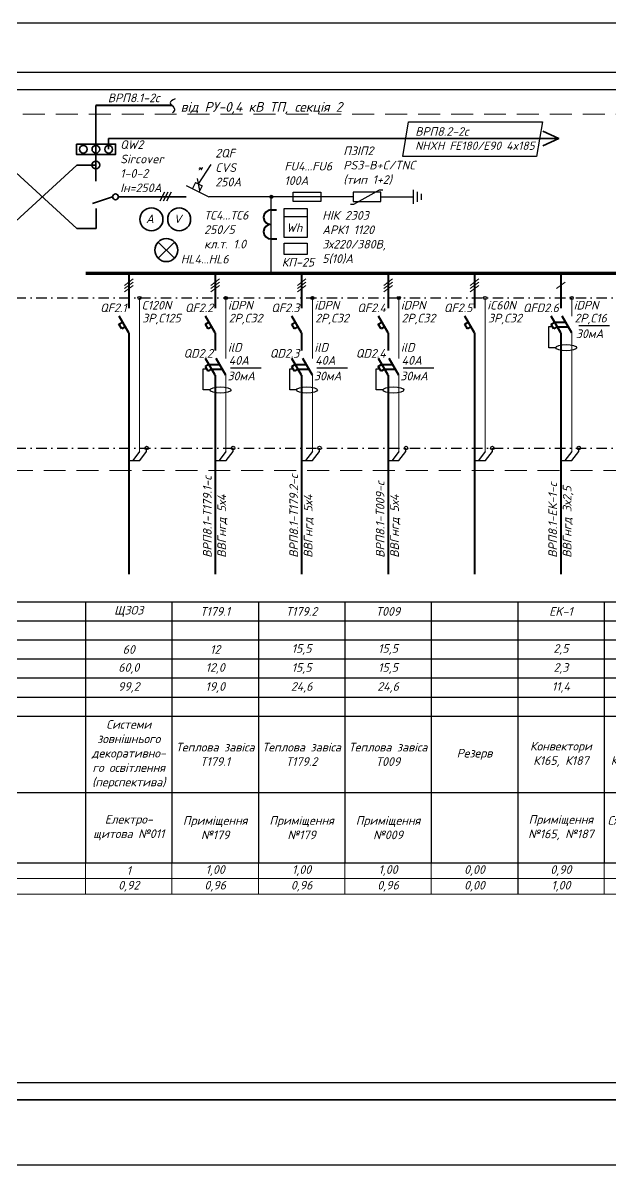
# Model space of a CAD drawing. Header units: millimetres. Extents: x -122434 to 1506205, y -201405 to 386015.
# Drawn here: x 874218 to 891206, y 152711 to 185736 of the extents above; entities that cross this region are included whole.
import ezdxf
from ezdxf.enums import TextEntityAlignment as Align

# ---------------------------------------------------------------- set-up
doc = ezdxf.new("R2010")
doc.units = ezdxf.units.MM
doc.linetypes.add('DASHDOTX2', pattern=[2, 1, -0.5, 0, -0.5])
doc.linetypes.add('DASHED', pattern=[9.525, 6.35, -3.175])
doc.layers.get('Defpoints').update_dxf_attribs({"color": 4})
doc.layers.add('Cхема', color=7, linetype='Continuous')
doc.layers.add('E_Зміни', color=7, linetype='Continuous')
doc.layers.add('Маркування електро ліній', color=7, linetype='Continuous', lineweight=18)
doc.layers.add('Рамка внешняя', color=4, linetype='Continuous', lineweight=30, plot=False)
doc.styles.add('GOST 2.304', font='isocpeui.ttf')
doc.styles.get("Standard").update_dxf_attribs({"font": 'arial.ttf'})
doc.styles.add('ГОСТ 2.304', font='isocpeui.ttf')
doc.dimstyles.new('М150', dxfattribs={"dimscale": 1, "dimtxt": 2.5, "dimasz": 2.5, "dimexe": 0, "dimexo": 2.5, "dimgap": 1, "dimtad": 1, "dimlfac": 150, "dimtxsty": 'Standard', "dimblk": 'OBLIQUE', "dimcen": 2.5, "dimadec": 0, "dimazin": 0, "dimtfac": 1, "dimtmove": 0, "dimatfit": 3, "dimldrblk": 'OBLIQUE', "dimfxl": 1, "dimarcsym": 0})

# ---------------------------------------------------------------- blocks, each defined once
blk = doc.blocks.new('*T76')
at = {"color": 0, "lineweight": -2, "transparency": 16777216}
for p, q in [((0, 0), (4000, 0)), ((0, 0), (0, -7540)), ((19000, 0), (19000, -3300)), ((24000, 0), (24000, -1650)), ((26500, 0), (26500, -7540)), ((29000, 0), (29000, -7540)), ((31500, 0), (31500, -7540)), ((34000, 0), (34000, -1100)), ((36500, 0), (36500, -1100)), ((39000, 0), (39000, -1100)), ((46500, 0), (46500, -1650)), ((49000, 0), (49000, -7540)), ((51500, 0), (51500, -7540)), ((54000, 0), (54000, -7540)), ((56500, 0), (56500, -1100)), ((59000, 0), (59000, -7540)), ((61500, 0), (61500, -7540)), ((64000, 0), (64000, -7540)), ((66500, 0), (66500, -7540)), ((69000, 0), (69000, -7540)), ((71500, 0), (71500, -7540)), ((81500, 0), (81500, -7540)), ((84000, 0), (84000, -3300)), ((86500, 0), (86500, -7540)), ((0, -550), (74000, -550)), ((4000, -550), (4000, -2200)), ((6500, -550), (6500, -1100)), ((14000, -550), (14000, -1650)), ((21500, -550), (21500, -1650)), ((41500, -550), (41500, -1650)), ((74000, -550), (74000, -7540)), ((76500, -550), (86500, -550)), ((79000, -550), (79000, -2200)), ((0, -1100), (11500, -1100)), ((14000, -1100), (16500, -1100)), ((16500, -1100), (16500, -1650)), ((19000, -1100), (21500, -1100)), ((24000, -1100), (31500, -1100)), ((41500, -1100), (64000, -1100)), ((66500, -1100), (69000, -1100)), ((71500, -1100), (74000, -1100)), ((76500, -1100), (79000, -1100)), ((76500, -1100), (76500, -2200)), ((0, -1650), (31500, -1650)), ((39000, -1650), (86500, -1650)), ((56500, -1650), (56500, -7540)), ((0, -2200), (6500, -2200)), ((6500, -2200), (6500, -3300)), ((16500, -2200), (19000, -2200)), ((24000, -2200), (31500, -2200)), ((44000, -2200), (46500, -2200)), ((46500, -2200), (46500, -3300)), ((51500, -2200), (76500, -2200)), ((79000, -2200), (86500, -2200)), ((0, -2750), (6500, -2750)), ((16500, -2750), (19000, -2750)), ((44000, -2750), (46500, -2750)), ((79000, -2750), (79000, -7540)), ((0, -3300), (11500, -3300)), ((4000, -3300), (4000, -7540)), ((24000, -3300), (31500, -3300)), ((39000, -3300), (74000, -3300)), ((41500, -3300), (41500, -7540)), ((76500, -3300), (86500, -3300)), ((0, -5515), (11500, -5515)), ((6500, -5515), (6500, -7540)), ((9000, -5515), (9000, -7540)), ((11500, -5515), (11500, -7540)), ((14000, -5515), (14000, -7540)), ((16500, -5515), (19000, -5515)), ((16500, -5515), (16500, -7540)), ((19000, -5515), (19000, -7540)), ((21500, -5515), (21500, -7540)), ((24000, -5515), (31500, -5515)), ((24000, -5515), (24000, -7540)), ((39000, -5515), (74000, -5515)), ((44000, -5515), (44000, -7540)), ((46500, -5515), (46500, -7540)), ((76500, -5515), (86500, -5515)), ((84000, -5515), (84000, -7540)), ((0, -7540), (31500, -7540)), ((39000, -7540), (74000, -7540)), ((76500, -7540), (86500, -7540))]:
    blk.add_line(p, q, dxfattribs=at)
at = {"color": 0, "linetype": 'ByBlock', "lineweight": -2, "transparency": 16777216}
for p, q in [((4000, 0), (86500, 0)), ((4000, 0), (4000, -550)), ((6500, 0), (6500, -550)), ((9000, 0), (9000, -5515)), ((11500, 0), (11500, -5515)), ((14000, 0), (14000, -550)), ((16500, 0), (16500, -1100)), ((21500, 0), (21500, -550)), ((41500, 0), (41500, -550)), ((44000, 0), (44000, -5515)), ((74000, 0), (74000, -550)), ((76500, 0), (76500, -1100)), ((79000, 0), (79000, -550)), ((74000, -550), (76500, -550)), ((6500, -1100), (6500, -2200)), ((11500, -1100), (14000, -1100)), ((16500, -1100), (19000, -1100)), ((21500, -1100), (24000, -1100)), ((31500, -1100), (41500, -1100)), ((34000, -1100), (34000, -7540)), ((36500, -1100), (36500, -7540)), ((39000, -1100), (39000, -7540)), ((56500, -1100), (56500, -1650)), ((64000, -1100), (66500, -1100)), ((69000, -1100), (71500, -1100)), ((74000, -1100), (76500, -1100)), ((79000, -1100), (86500, -1100)), ((14000, -1650), (14000, -5515)), ((16500, -1650), (16500, -5515)), ((21500, -1650), (21500, -5515)), ((24000, -1650), (24000, -5515)), ((31500, -1650), (39000, -1650)), ((41500, -1650), (41500, -3300)), ((46500, -1650), (46500, -2200)), ((4000, -2200), (4000, -3300)), ((6500, -2200), (16500, -2200)), ((19000, -2200), (24000, -2200)), ((31500, -2200), (44000, -2200)), ((46500, -2200), (51500, -2200)), ((76500, -2200), (79000, -2200)), ((76500, -2200), (76500, -7540)), ((79000, -2200), (79000, -2750)), ((6500, -2750), (16500, -2750)), ((19000, -2750), (44000, -2750)), ((46500, -2750), (86500, -2750)), ((6500, -3300), (6500, -5515)), ((11500, -3300), (24000, -3300)), ((19000, -3300), (19000, -5515)), ((31500, -3300), (39000, -3300)), ((46500, -3300), (46500, -5515)), ((74000, -3300), (76500, -3300)), ((84000, -3300), (84000, -5515)), ((11500, -5515), (16500, -5515)), ((19000, -5515), (24000, -5515)), ((31500, -5515), (39000, -5515)), ((74000, -5515), (76500, -5515)), ((31500, -7540), (39000, -7540)), ((56500, -7540), (56500, -8447)), ((74000, -7540), (76500, -7540)), ((74000, -7540), (74000, -8447)), ((79000, -7994), (79000, -8447))]:
    blk.add_line(p, q, dxfattribs=at)
at = {"layer": 'Defpoints', "color": 8, "linetype": 'ByBlock', "lineweight": 0, "transparency": 16777216}
for p, q in [((0, -7540), (0, -8447)), ((4000, -7540), (4000, -8447)), ((6500, -7540), (6500, -8447)), ((9000, -7540), (9000, -8447)), ((11500, -7540), (11500, -8447)), ((14000, -7540), (14000, -8447)), ((16500, -7540), (16500, -8447)), ((19000, -7540), (19000, -8447)), ((21500, -7540), (21500, -8447)), ((24000, -7540), (24000, -8447)), ((26500, -7540), (26500, -8447)), ((29000, -7540), (29000, -8447)), ((31500, -7540), (31500, -8447)), ((34000, -7540), (34000, -8447)), ((36500, -7540), (36500, -8447)), ((39000, -7540), (39000, -8447)), ((41500, -7540), (41500, -8447)), ((44000, -7540), (44000, -8447)), ((46500, -7540), (46500, -8447)), ((49000, -7540), (49000, -8447)), ((51500, -7540), (51500, -8447)), ((54000, -7540), (54000, -8447)), ((59000, -7540), (59000, -8447)), ((61500, -7540), (61500, -8447)), ((64000, -7540), (64000, -8447)), ((66500, -7540), (66500, -8447)), ((69000, -7540), (69000, -8447)), ((71500, -7540), (71500, -8447)), ((76500, -7540), (76500, -8447)), ((79000, -7540), (79000, -7994)), ((81500, -7540), (81500, -8447)), ((84000, -7540), (84000, -8447)), ((86500, -7540), (86500, -8447)), ((0, -7994), (86500, -7994)), ((0, -8447), (86500, -8447))]:
    blk.add_line(p, q, dxfattribs=at)
at = {"color": 0, "transparency": 16777216, "char_height": 250, "attachment_point": 5}
for s, insert, width, style in [('Номер по плану', (2000, -275), 3880, 'ГОСТ 2.304'), ('ЩО4', (5250, -275), 2380, 'ГОСТ 2.304'), ('ЩО3', (7750, -275), 2380, 'ГОСТ 2.304'), ('ЩКО2', (10250, -275), 2380, 'ГОСТ 2.304'), ('ЕСК-1', (12750, -275), 2380, 'ГОСТ 2.304'), ('ЕСК-2', (15250, -275), 2380, 'ГОСТ 2.304'), ('ЩЗО2', (17750, -275), 2380, 'ГОСТ 2.304'), ('ЕСК-1о', (20250, -275), 2380, 'ГОСТ 2.304'), ('ЕСК-2о', (22750, -275), 2380, 'ГОСТ 2.304'), ('Б1', (25250, -275), 2380, 'ГОСТ 2.304'), ('Б2', (27750, -275), 2380, 'ГОСТ 2.304'), ('Б3', (30250, -275), 2380, 'ГОСТ 2.304'), ('{\\C256;ВРП8.1-1р}', (32750, -275), 2380, 'ГОСТ 2.304'), ('{\\C256;ВРП8.1-2р}', (35250, -275), 2380, 'ГОСТ 2.304'), ('{\\C256;ВРП8.1-3р}', (37750, -275), 2380, 'ГОСТ 2.304'), ('ЩЗО3', (45250, -275), 2380, 'ГОСТ 2.304'), ('Т179.1', (47750, -275), 2380, 'ГОСТ 2.304'), ('Т179.2', (50250, -275), 2380, 'ГОСТ 2.304'), ('Т009 ', (52750, -275), 2380, 'ГОСТ 2.304'), ('EK-1', (57750, -275), 2380, 'ГОСТ 2.304'), ('EK-2', (60250, -275), 2380, 'ГОСТ 2.304'), ('EK-3', (62750, -275), 2380, 'ГОСТ 2.304'), ('EK-4', (65250, -275), 2380, 'ГОСТ 2.304'), ('EK-5', (67750, -275), 2380, 'ГОСТ 2.304'), ('EK-6', (70250, -275), 2380, 'ГОСТ 2.304'), ('EK-7', (72750, -275), 2380, 'ГОСТ 2.304'), ('EK-8', (75250, -275), 2380, 'ГОСТ 2.304'), ('В16', (80250, -275), 2380, 'ГОСТ 2.304'), ('В13', (82750, -275), 2380, 'ГОСТ 2.304'), ('Тип', (2000, -825), 3880, 'ГОСТ 2.304'), ('Рвст., кВт', (2000, -1375), 3880, 'ГОСТ 2.304'), ('8.2', (5250, -1375), 2380, 'ГОСТ 2.304'), ('7,0', (7750, -1375), 2380, 'ГОСТ 2.304'), ('9,5', (10250, -1375), 2380, 'ГОСТ 2.304'), ('7,5', (12750, -1375), 2380, 'ГОСТ 2.304'), ('7,5', (15250, -1375), 2380, 'ГОСТ 2.304'), ('5,0', (17750, -1375), 2380, 'ГОСТ 2.304'), ('0,5', (20250, -1375), 2380, 'ГОСТ 2.304'), ('0,5', (22750, -1375), 2380, 'ГОСТ 2.304'), ('2,0', (25250, -1375), 2380, 'ГОСТ 2.304'), ('2,0', (27750, -1375), 2380, 'ГОСТ 2.304'), ('2,0', (30250, -1375), 2380, 'ГОСТ 2.304'), ('1,0', (32750, -1375), 2380, 'ГОСТ 2.304'), ('1,0', (35250, -1375), 2380, 'ГОСТ 2.304'), ('1,0', (37750, -1375), 2380, 'ГОСТ 2.304'), ('60', (45250, -1375), 2380, 'GOST 2.304'), ('12', (47750, -1375), 2380, 'ГОСТ 2.304'), ('15,5', (50250, -1375), 2380, 'ГОСТ 2.304'), ('15,5', (52750, -1375), 2380, 'ГОСТ 2.304'), ('2,5', (57750, -1375), 2380, 'ГОСТ 2.304'), ('4,0', (60250, -1375), 2380, 'ГОСТ 2.304'), ('4,0', (62750, -1375), 2380, 'ГОСТ 2.304'), ('2,5', (65250, -1375), 2380, 'ГОСТ 2.304'), ('1,5', (67750, -1375), 2380, 'ГОСТ 2.304'), ('2,0', (70250, -1375), 2380, 'ГОСТ 2.304'), ('1,5', (72750, -1375), 2380, 'ГОСТ 2.304'), ('3,0', (75250, -1375), 2380, 'ГОСТ 2.304'), ('0,02', (80250, -1375), 2380, 'ГОСТ 2.304'), ('0,12', (82750, -1375), 2380, 'ГОСТ 2.304'), ('Рр., кВт', (2000, -1925), 3880, 'ГОСТ 2.304'), ('8,2', (5250, -1925), 2380, 'ГОСТ 2.304'), ('5,6', (7750, -1925), 2380, 'ГОСТ 2.304'), ('9,5', (10250, -1925), 2380, 'ГОСТ 2.304'), ('7,5', (12750, -1925), 2380, 'ГОСТ 2.304'), ('7,5', (15250, -1925), 2380, 'ГОСТ 2.304'), ('5,0', (17750, -1925), 2380, 'ГОСТ 2.304'), ('0,0', (20250, -1925), 2380, 'ГОСТ 2.304'), ('0,0', (22750, -1925), 2380, 'ГОСТ 2.304'), ('1,8', (25250, -1925), 2380, 'ГОСТ 2.304'), ('1,8', (27750, -1925), 2380, 'ГОСТ 2.304'), ('1,8', (30250, -1925), 2380, 'ГОСТ 2.304'), ('0,7', (32750, -1925), 2380, 'ГОСТ 2.304'), ('0,7', (35250, -1925), 2380, 'ГОСТ 2.304'), ('0,7', (37750, -1925), 2380, 'ГОСТ 2.304'), ('60,0', (45250, -1925), 2380, 'ГОСТ 2.304'), ('12,0', (47750, -1925), 2380, 'ГОСТ 2.304'), ('15,5', (50250, -1925), 2380, 'ГОСТ 2.304'), ('15,5', (52750, -1925), 2380, 'ГОСТ 2.304'), ('2,3', (57750, -1925), 2380, 'ГОСТ 2.304'), ('3,6', (60250, -1925), 2380, 'ГОСТ 2.304'), ('3,6', (62750, -1925), 2380, 'ГОСТ 2.304'), ('2,3', (65250, -1925), 2380, 'ГОСТ 2.304'), ('1,4', (67750, -1925), 2380, 'ГОСТ 2.304'), ('1,8', (70250, -1925), 2380, 'ГОСТ 2.304'), ('1,4', (72750, -1925), 2380, 'ГОСТ 2.304'), ('2,4', (75250, -1925), 2380, 'GOST 2.304'), ('0,01', (80250, -1925), 2380, 'ГОСТ 2.304'), ('0,1', (82750, -1925), 2380, 'ГОСТ 2.304'), ('Іном.', (2000, -2475), 3880, 'ГОСТ 2.304'), ('13,6', (5250, -2475), 2380, 'ГОСТ 2.304'), ('11,8', (7750, -2475), 2380, 'ГОСТ 2.304'), ('14,7', (10250, -2475), 2380, 'ГОСТ 2.304'), ('17,0', (12750, -2475), 2380, 'ГОСТ 2.304'), ('17,0', (15250, -2475), 2380, 'ГОСТ 2.304'), ('8,5', (17750, -2475), 2380, 'ГОСТ 2.304'), ('2,5', (20250, -2475), 2380, 'ГОСТ 2.304'), ('2,5', (22750, -2475), 2380, 'ГОСТ 2.304'), ('9,1', (25250, -2475), 2380, 'ГОСТ 2.304'), ('9,1', (27750, -2475), 2380, 'ГОСТ 2.304'), ('9,1', (30250, -2475), 2380, 'ГОСТ 2.304'), ('6,1', (32750, -2475), 2380, 'ГОСТ 2.304'), ('6,1', (35250, -2475), 2380, 'ГОСТ 2.304'), ('6,1', (37750, -2475), 2380, 'ГОСТ 2.304'), ('99,2', (45250, -2475), 2380, 'ГОСТ 2.304'), ('19,0', (47750, -2475), 2380, 'ГОСТ 2.304'), ('24,6', (50250, -2475), 2380, 'ГОСТ 2.304'), ('24,6', (52750, -2475), 2380, 'ГОСТ 2.304'), ('11,4', (57750, -2475), 2380, 'ГОСТ 2.304'), ('18,2', (60250, -2475), 2380, 'ГОСТ 2.304'), ('18,2', (62750, -2475), 2380, 'ГОСТ 2.304'), ('11,4', (65250, -2475), 2380, 'ГОСТ 2.304'), ('6,8', (67750, -2475), 2380, 'ГОСТ 2.304'), ('9,1', (70250, -2475), 2380, 'ГОСТ 2.304'), ('6,8', (72750, -2475), 2380, 'ГОСТ 2.304'), ('13,6', (75250, -2475), 2380, 'ГОСТ 2.304'), ('0,1', (80250, -2475), 2380, 'ГОСТ 2.304'), ('0,7', (82750, -2475), 2380, 'ГОСТ 2.304'), ('Іп', (2000, -3025), 3880, 'ГОСТ 2.304'), ('Щит кабельного обігріву водостічних лотків', (10250, -4408), 2380, 'ГОСТ 2.304'), ('Системи зовнішнього декоративно- го освітлення (перспектива)', (45250, -4408), 2380, 'ГОСТ 2.304'), ('Щит освітлення (стадіон)', (5250, -4408), 2380, 'ГОСТ 2.304'), ('Щит зовнішнього освітлення ', (17750, -4408), 2380, 'ГОСТ 2.304'), ('Ремонтне освітлення ескалатора 1', (20250, -4408), 2380, 'ГОСТ 2.304'), ('Ремонтне освітлення ескалатора 2', (22750, -4408), 2380, 'ГОСТ 2.304'), ('Конвектори К012, К013, К014', (65250, -4408), 2380, 'ГОСТ 2.304'), ('{\\T0.95;\\C7;Найменування обладнання за планом}', (2000, -4408), 3880, 'ГОСТ 2.304'), ('Щит освітлення', (7750, -4408), 2380, 'ГОСТ 2.304'), ('Ескалатор 1', (12750, -4408), 2380, 'ГОСТ 2.304'), ('Ескалатор 2', (15250, -4408), 2380, 'ГОСТ 2.304'), ('Бойлер', (25250, -4408), 2380, 'ГОСТ 2.304'), ('Бойлер', (27750, -4408), 2380, 'ГОСТ 2.304'), ('Бойлер', (30250, -4408), 2380, 'ГОСТ 2.304'), ('{\\T0.85;\\C7;Банкомат}', (32750, -4408), 2380, 'ГОСТ 2.304'), ('{\\T0.85;\\C7;Банкомат}', (35250, -4408), 2380, 'ГОСТ 2.304'), ('{\\T0.85;\\C7;Банкомат}', (37750, -4408), 2380, 'ГОСТ 2.304'), ('Резерв', (40250, -4408), 2380, 'ГОСТ 2.304'), ('Теплова завіса Т179.1', (47750, -4408), 2380, 'ГОСТ 2.304'), ('Теплова завіса Т179.2', (50250, -4408), 2380, 'ГОСТ 2.304'), ('Теплова завіса Т009', (52750, -4408), 2380, 'ГОСТ 2.304'), ('Резерв', (55250, -4408), 2380, 'ГОСТ 2.304'), ('Конвектори К165, К187', (57750, -4408), 2380, 'ГОСТ 2.304'), ('Конвектори К206.1, К206.2', (60250, -4408), 2380, 'ГОСТ 2.304'), ('Конвектори К206.3, К206.4', (62750, -4408), 2380, 'ГОСТ 2.304'), ('Конвектор К011', (67750, -4408), 2380, 'ГОСТ 2.304'), ('Конвектор К204', (70250, -4408), 2380, 'ГОСТ 2.304'), ('Конвектор К205', (72750, -4408), 2380, 'ГОСТ 2.304'), ('{\\C256;Конвектори К204.1 К204.2}', (75250, -4408), 2380, 'ГОСТ 2.304'), ('Резерв', (77750, -4408), 2380, 'ГОСТ 2.304'), ('Вентилятор', (80250, -4408), 2380, 'ГОСТ 2.304'), ('Вентилятор', (82750, -4408), 2380, 'ГОСТ 2.304'), ('Резерв', (85250, -4408), 2380, 'ГОСТ 2.304'), ('Приміщення №302', (5250, -6528), 2380, 'ГОСТ 2.304'), ('Електро- щитова №011', (7750, -6528), 2380, 'ГОСТ 2.304'), ('Електро- щитова №011', (10250, -6528), 2380, 'ГОСТ 2.304'), ('Приміщення №177', (12750, -6528), 2380, 'ГОСТ 2.304'), ('Приміщення №177', (15250, -6528), 2380, 'ГОСТ 2.304'), ('Приміщення №177', (17750, -6528), 2380, 'ГОСТ 2.304'), ('Приміщення №177', (20250, -6528), 2380, 'ГОСТ 2.304'), ('Приміщення №177', (22750, -6528), 2380, 'ГОСТ 2.304'), ('Приміщення №012', (25250, -6528), 2380, 'ГОСТ 2.304'), ('Приміщення №166', (27750, -6528), 2380, 'ГОСТ 2.304'), ('Приміщення №168', (30250, -6528), 2380, 'ГОСТ 2.304'), ('Електро- щитова №011', (45250, -6528), 2380, 'ГОСТ 2.304'), ('Приміщення №179', (47750, -6528), 2380, 'ГОСТ 2.304'), ('Приміщення №179', (50250, -6528), 2380, 'ГОСТ 2.304'), ('Приміщення №009', (52750, -6528), 2380, 'ГОСТ 2.304'), ('Приміщення №165, №187', (57750, -6528), 2380, 'ГОСТ 2.304'), ('Сходова клітка №206', (60250, -6528), 2380, 'ГОСТ 2.304'), ('Сходова клітка №206', (62750, -6528), 2380, 'ГОСТ 2.304'), ('Приміщення №012, №013, №014', (65250, -6528), 2380, 'ГОСТ 2.304'), ('Приміщення №011', (67750, -6528), 2380, 'ГОСТ 2.304'), ('Сходова клітка №204', (70250, -6528), 2380, 'ГОСТ 2.304'), ('Сходова клітка №205', (72750, -6528), 2380, 'ГОСТ 2.304'), ('Сходова клітка №204, сходова клітка С1', (75250, -6528), 2380, 'ГОСТ 2.304'), ('Електро- щитова №011', (80250, -6528), 2380, 'ГОСТ 2.304'), ('Покрівля в осях Ж-10', (82750, -6528), 2380, 'ГОСТ 2.304'), ('{\\T0.95;\\C7;Місце встановлення}', (2000, -6528), 3880, 'ГОСТ 2.304')]:
    blk.add_mtext(s, dxfattribs=dict(at, insert=insert, width=width, style=style))
at = {"color": 7, "true_color": 0xffffff, "transparency": 16777216, "char_height": 250, "attachment_point": 5}
for s, insert, width, style in [('Кп', (2000, -7767), 3880, 'ГОСТ 2.304'), ('1', (5250, -7767), 2380, 'GOST 2.304'), ('0,80', (7750, -7767), 2380, 'ГОСТ 2.304'), ('1,00', (10250, -7767), 2380, 'ГОСТ 2.304'), ('1,00', (12750, -7767), 2380, 'ГОСТ 2.304'), ('1,00', (15250, -7767), 2380, 'ГОСТ 2.304'), ('1,00', (17750, -7767), 2380, 'ГОСТ 2.304'), ('0,00', (20250, -7767), 2380, 'ГОСТ 2.304'), ('0,00', (22750, -7767), 2380, 'ГОСТ 2.304'), ('0,90', (25250, -7767), 2380, 'ГОСТ 2.304'), ('0,90', (27750, -7767), 2380, 'ГОСТ 2.304'), ('0,90', (30250, -7767), 2380, 'ГОСТ 2.304'), ('0,65', (32750, -7767), 2380, 'ГОСТ 2.304'), ('0,65', (35250, -7767), 2380, 'ГОСТ 2.304'), ('0,65', (37750, -7767), 2380, 'ГОСТ 2.304'), ('1', (45250, -7767), 2380, 'GOST 2.304'), ('1,00', (47750, -7767), 2380, 'ГОСТ 2.304'), ('1,00', (50250, -7767), 2380, 'ГОСТ 2.304'), ('1,00', (52750, -7767), 2380, 'ГОСТ 2.304'), ('0,00', (55250, -7767), 2380, 'ГОСТ 2.304'), ('0,90', (57750, -7767), 2380, 'ГОСТ 2.304'), ('0,90', (60250, -7767), 2380, 'ГОСТ 2.304'), ('0,90', (62750, -7767), 2380, 'ГОСТ 2.304'), ('0,90', (65250, -7767), 2380, 'ГОСТ 2.304'), ('0,90', (67750, -7767), 2380, 'ГОСТ 2.304'), ('0,90', (70250, -7767), 2380, 'ГОСТ 2.304'), ('0,90', (72750, -7767), 2380, 'ГОСТ 2.304'), ('0,80', (75250, -7767), 2380, 'ГОСТ 2.304'), ('0,70', (80250, -7767), 2380, 'ГОСТ 2.304'), ('0,70', (82750, -7767), 2380, 'ГОСТ 2.304'), ('cos ф', (2000, -8220), 3880, 'ГОСТ 2.304'), ('0,92', (5250, -8220), 2380, 'GOST 2.304'), ('0,90', (7750, -8220), 2380, 'ГОСТ 2.304'), ('0,98', (10250, -8220), 2380, 'ГОСТ 2.304'), ('0,67', (12750, -8220), 2380, 'ГОСТ 2.304'), ('0,67', (15250, -8220), 2380, 'ГОСТ 2.304'), ('0,90', (17750, -8220), 2380, 'ГОСТ 2.304'), ('0,92', (20250, -8220), 2380, 'ГОСТ 2.304'), ('0,92', (22750, -8220), 2380, 'ГОСТ 2.304'), ('1,00', (25250, -8220), 2380, 'ГОСТ 2.304'), ('1,00', (27750, -8220), 2380, 'ГОСТ 2.304'), ('1,00', (30250, -8220), 2380, 'ГОСТ 2.304'), ('0,75', (32750, -8220), 2380, 'ГОСТ 2.304'), ('0,75', (35250, -8220), 2380, 'ГОСТ 2.304'), ('0,75', (37750, -8220), 2380, 'ГОСТ 2.304'), ('0,92', (45250, -8220), 2380, 'GOST 2.304'), ('0,96', (47750, -8220), 2380, 'ГОСТ 2.304'), ('0,96', (50250, -8220), 2380, 'ГОСТ 2.304'), ('0,96', (52750, -8220), 2380, 'ГОСТ 2.304'), ('0,00', (55250, -8220), 2380, 'ГОСТ 2.304'), ('1,00', (57750, -8220), 2380, 'ГОСТ 2.304'), ('1,00', (60250, -8220), 2380, 'ГОСТ 2.304'), ('1,00', (62750, -8220), 2380, 'ГОСТ 2.304'), ('1,00', (65250, -8220), 2380, 'ГОСТ 2.304'), ('1,00', (67750, -8220), 2380, 'ГОСТ 2.304'), ('1,00', (70250, -8220), 2380, 'ГОСТ 2.304'), ('1,00', (72750, -8220), 2380, 'ГОСТ 2.304'), ('1,00', (75250, -8220), 2380, 'ГОСТ 2.304'), ('0,65', (80250, -8220), 2380, 'ГОСТ 2.304'), ('0,75', (82750, -8220), 2380, 'ГОСТ 2.304')]:
    blk.add_mtext(s, dxfattribs=dict(at, insert=insert, width=width, style=style))
blk = doc.blocks.new('*U160')
at = {"color": 0, "lineweight": 40}
for p, q in [((0, 0), (0, -1005)), ((0, -1720), (-280, -1240)), ((-284, -1468), (-180, -1408)), ((-204, -1607), (-284, -1468)), ((-100, -1547), (-204, -1607))]:
    blk.add_line(p, q, dxfattribs=at)
at = {"color": 0, "lineweight": 13}
for p, q in [((-124, -348), (124, -163)), ((-124, -441), (124, -256)), ((-124, -533), (124, -348))]:
    blk.add_line(p, q, dxfattribs=at)
at = {"color": 0, "lineweight": 9}
for p, q in [((311, -711), (311, -1240)), ((311, -1240), (311, -1720)), ((311, -2461), (311, -1720)), ((311, -2941), (311, -2461)), ((311, -5151), (311, -2941))]:
    blk.add_line(p, q, dxfattribs=at)
at = {"lineweight": 40}
for p, q in [((0, -1720), (0, -2226)), ((0, -2226), (0, -2941)), ((0, -2941), (0, -4529))]:
    blk.add_line(p, q, dxfattribs=at)
at = {"color": 0}
blk.add_circle((311, -711), 46.3, dxfattribs=at)
at = {"color": 0, "lineweight": 40}
blk.add_point((-37, -1659), dxfattribs=at)
at = {"style": 'ГОСТ 2.304'}
blk.add_attdef('QF', text='', height=250, dxfattribs=at).set_placement((-61, -997), align=Align.MIDDLE_RIGHT)
at = {"lineweight": 50, "style": 'ГОСТ 2.304'}
for tag, p in [('ТYPE', (369, -1046)), ('CURRENT', (391, -1419))]:
    blk.add_attdef(tag, p, '', height=250, dxfattribs=at)
blk = doc.blocks.new('*U159')
at = {"color": 0, "lineweight": 40}
for p, q in [((0, 0), (0, -1005)), ((0, -1720), (-280, -1240)), ((311, -1720), (31, -1240)), ((-284, -1468), (-180, -1408)), ((-204, -1607), (-284, -1468)), ((-100, -1547), (-204, -1607)), ((-181, -1409), (130, -1409)), ((-100, -1547), (210, -1547))]:
    blk.add_line(p, q, dxfattribs=at)
at = {"color": 0, "lineweight": 13}
blk.add_line((-124, -441), (124, -256), dxfattribs=at)
at = {"color": 0, "lineweight": 9}
for p, q in [((311, -711), (311, -1240)), ((311, -2461), (311, -1720)), ((311, -2941), (311, -2461)), ((311, -5151), (311, -2941))]:
    blk.add_line(p, q, dxfattribs=at)
blk.add_line((516, -1512), (1402, -1512))
at = {"lineweight": 40}
for p, q in [((0, -1720), (0, -2226)), ((0, -2226), (0, -2941)), ((0, -2941), (0, -4529))]:
    blk.add_line(p, q, dxfattribs=at)
at = {"color": 0}
blk.add_lwpolyline([(-151, -2149), (-346, -2149), (-346, -1537), (-244, -1537)], dxfattribs=at)
blk.add_circle((311, -711), 46.3, dxfattribs=at)
blk.add_ellipse((153, -2149), major_axis=(-304, 0), ratio=0.29336, dxfattribs=at)
at = {"color": 0, "lineweight": 40}
blk.add_point((-37, -1659), dxfattribs=at)
at = {"style": 'ГОСТ 2.304'}
blk.add_attdef('QF', text='', height=250, dxfattribs=at).set_placement((-61, -997), align=Align.MIDDLE_RIGHT)
at = {"lineweight": 50, "style": 'ГОСТ 2.304'}
for tag, p in [('ТYPE', (369, -1046)), ('CURRENT', (391, -1419)), ('D_CURRENT', (432, -1871))]:
    blk.add_attdef(tag, p, '', height=250, dxfattribs=at)
blk = doc.blocks.new('*U162')
at = {"color": 0, "lineweight": 40}
for p, q in [((0, 0), (0, -1005)), ((0, -1720), (-280, -1240)), ((-284, -1468), (-180, -1408)), ((-204, -1607), (-284, -1468)), ((-100, -1547), (-204, -1607)), ((-284, -2690), (-180, -2630)), ((0, -2941), (-280, -2461)), ((-181, -2631), (130, -2631)), ((311, -2941), (31, -2461)), ((-204, -2828), (-284, -2690)), ((-100, -2768), (-204, -2828)), ((-100, -2768), (210, -2768))]:
    blk.add_line(p, q, dxfattribs=at)
at = {"color": 0, "lineweight": 13}
for p, q in [((-124, -348), (124, -163)), ((-124, -441), (124, -256)), ((-124, -533), (124, -348))]:
    blk.add_line(p, q, dxfattribs=at)
at = {"color": 0, "lineweight": 9}
for p, q in [((311, -711), (311, -1240)), ((311, -1240), (311, -1720)), ((311, -2461), (311, -1720)), ((311, -5151), (311, -2941))]:
    blk.add_line(p, q, dxfattribs=at)
at = {"lineweight": 40}
for p, q in [((0, -1720), (0, -2226)), ((0, -2941), (0, -4529))]:
    blk.add_line(p, q, dxfattribs=at)
blk.add_line((439, -2733), (1325, -2733))
at = {"color": 0}
blk.add_lwpolyline([(-151, -3371), (-346, -3371), (-346, -2759), (-244, -2759)], dxfattribs=at)
blk.add_circle((311, -711), 46.3, dxfattribs=at)
blk.add_ellipse((153, -3371), major_axis=(-304, 0), ratio=0.29336, dxfattribs=at)
at = {"color": 0, "lineweight": 40}
blk.add_point((-37, -1659), dxfattribs=at)
at = {"style": 'ГОСТ 2.304'}
for tag, p in [('QF', (-61, -997)), ('Q', (-66, -2313))]:
    blk.add_attdef(tag, text='', height=250, dxfattribs=at).set_placement(p, align=Align.MIDDLE_RIGHT)
at = {"lineweight": 50, "style": 'ГОСТ 2.304'}
for tag, p in [('ТYPE', (369, -1046)), ('CURRENT', (391, -1419)), ('Q_ТYPE', (369, -2267)), ('Q_CURRENT', (391, -2641)), ('QD_CURRENT', (355, -3093))]:
    blk.add_attdef(tag, p, '', height=250, dxfattribs=at)
blk = doc.blocks.new('_Oblique')
at = {"color": 0, "linetype": 'ByBlock', "lineweight": -2}
blk.add_line((-0.5, -0.5), (0.5, 0.5), dxfattribs=at)
blk = doc.blocks.new('A4x5')
at = {"lineweight": 30, "ltscale": 100}
blk.add_lwpolyline([(-103000, 500), (-500, 500), (-500, 29200), (-103000, 29200)], close=True, dxfattribs=at)
at = {"layer": 'Рамка внешняя', "ltscale": 100}
blk.add_lwpolyline([(-105000, 0), (0, 0), (0, 29700), (-105000, 29700)], close=True, dxfattribs=at)

msp = doc.modelspace()

# ---------------------------------------------------------------- linework, layer by layer
at = {"lineweight": 40, "ltscale": 300}
for p, q in [((878534, 183343), (876330, 183343)), ((877282, 173965), (877282, 169795)), ((879782, 173965), (879782, 169795)), ((882282, 173965), (882282, 169795)), ((884782, 173965), (884782, 169795)), ((887282, 173965), (887282, 169795)), ((889782, 173965), (889782, 169795))]:
    msp.add_line(p, q, dxfattribs=at)
at = {"color": 0, "lineweight": 30, "ltscale": 300}
for p, q in [((878943, 181034), (879597, 180707)), ((879213, 181121), (879124, 180943)), ((879213, 181121), (879408, 181024)), ((879408, 181024), (879319, 180846)), ((881404, 178494), (881404, 180707))]:
    msp.add_line(p, q, dxfattribs=at)
at = {"color": 0, "ltscale": 300}
for p, q in [((878311, 180837), (878180, 180576)), ((878409, 180837), (878278, 180576)), ((878507, 180837), (878377, 180576)), ((877799, 173344), (877799, 173444)), ((880299, 173344), (880299, 173444)), ((882799, 173344), (882799, 173444)), ((885299, 173344), (885299, 173444)), ((887799, 173344), (887799, 173444)), ((890299, 173344), (890299, 173444)), ((877273, 173084), (877597, 173084)), ((877593, 173343), (877396, 173084)), ((877597, 173084), (877799, 173344)), ((879773, 173084), (880097, 173084)), ((880093, 173343), (879896, 173084)), ((880097, 173084), (880299, 173344)), ((882273, 173084), (882597, 173084)), ((882593, 173343), (882396, 173084)), ((882597, 173084), (882799, 173344)), ((884773, 173084), (885097, 173084)), ((885093, 173343), (884896, 173084)), ((885097, 173084), (885299, 173344)), ((887273, 173084), (887597, 173084)), ((887593, 173343), (887396, 173084)), ((887597, 173084), (887799, 173344)), ((889773, 173084), (890097, 173084)), ((890093, 173343), (889896, 173084)), ((890097, 173084), (890299, 173344))]:
    msp.add_line(p, q, dxfattribs=at)
at = {"color": 7, "lineweight": 30, "ltscale": 300}
for p, q in [((883776, 180707), (879603, 180707)), ((883787, 180493), (884537, 180908)), ((884537, 180908), (884626, 180908)), ((884576, 180707), (885520, 180707)), ((883698, 180493), (883787, 180493)), ((881779, 180138), (882439, 180138))]:
    msp.add_line(p, q, dxfattribs=at)
at = {"color": 7, "lineweight": 40, "ltscale": 300}
for p, q in [((881394, 180327), (881558, 180327)), ((881394, 179487), (881564, 179487))]:
    msp.add_line(p, q, dxfattribs=at)
at = {"color": 0, "linetype": 'DASHDOTX2', "ltscale": 300}
msp.add_line((836801, 177783), (918532, 177783), dxfattribs=at)
at = {"linetype": 'DASHDOTX2', "ltscale": 300}
msp.add_line((836801, 173444), (918532, 173444), dxfattribs=at)
msp.add_xline((1302, 154602), (-1, 0))
at = {"color": 3}
msp.add_lwpolyline([(827598, 185736), (935748, 185736), (935748, 152711), (827598, 152711)], close=True, dxfattribs=at)
at = {"linetype": 'DASHED', "lineweight": 18, "ltscale": 100}
msp.add_lwpolyline([(836122, 183093), (919271, 183093), (919271, 172795), (836122, 172795)], close=True, dxfattribs=at)
at = {"color": 7, "lineweight": 30, "ltscale": 100}
for points in [[(882033, 180570), (882033, 180844), (882833, 180844), (882833, 180570)], [(884576, 180570), (884576, 180844), (883776, 180844), (883776, 180570)], [(881779, 180366), (882439, 180366), (882439, 179533), (881779, 179533)], [(881779, 179366), (882439, 179366), (882439, 179040), (881779, 179040)]]:
    msp.add_lwpolyline(points, close=True, dxfattribs=at)
for points in [[(885520, 180503), (885520, 180910)], [(885633, 180561), (885633, 180853)], [(885746, 180618), (885746, 180795)]]:
    msp.add_lwpolyline(points, dxfattribs=at)
at = {"color": 0, "lineweight": 40, "ltscale": 100, "const_width": 100}
msp.add_lwpolyline([(876032, 178494), (918532, 178494)], dxfattribs=at)
at = {"color": 0, "lineweight": 30}
msp.add_circle((881404, 180707, 0), 46.3, dxfattribs=at)
at = {"color": 0}
for centre in [(877799, 173444), (880299, 173444), (882799, 173444), (885299, 173444), (887799, 173444), (890299, 173444)]:
    msp.add_circle(centre, 51.8, dxfattribs=at)
at = {"color": 7, "lineweight": 40}
for centre in [(881394, 180117, 0), (881394, 179698, 0)]:
    msp.add_arc(centre, 211, 90, 270, dxfattribs=at)
at = {"color": 7}
msp.add_spline([(878624, 183541, 0), (878480, 183419, 0), (878608, 183238, 0), (878544, 183132, 0)], degree=3, dxfattribs=at)
at = {"layer": 'Cхема', "lineweight": 35}
for p, q in [((876330, 183343), (876330, 181159)), ((873786, 181625), (875778, 179788)), ((875778, 181625), (873786, 179788)), ((876330, 181625), (875778, 181625)), ((876232, 180515), (876815, 180707)), ((876982, 180707), (878943, 180707)), ((876343, 180373), (876334, 179788)), ((876334, 179788), (875778, 179788)), ((878601, 178930), (878132, 179399)), ((878132, 178930), (878601, 179399))]:
    msp.add_line(p, q, dxfattribs=at)
for points in [[(876700, 182083), (876700, 182392), (889720, 182392)], [(889254, 182183), (889720, 182392), (889254, 182600)]]:
    msp.add_lwpolyline(points, dxfattribs=at)
at = {"layer": 'Cхема', "lineweight": 35, "elevation": 0}
msp.add_lwpolyline([(875769, 182233), (876899, 182233), (876899, 181933), (875769, 181933)], close=True, dxfattribs=at)
at = {"layer": 'Cхема', "lineweight": 35}
for centre, radius in [((875967, 182083), 111), ((876330, 182083), 111), ((876700, 182083), 111), ((876330, 181625, 0), 111), ((876330, 181625, 0), 111), ((876899, 180707, 0), 83.3), ((877937, 180055, 0), 332), ((878739, 180055, 0), 332), ((878367, 179165, 0), 332)]:
    msp.add_circle(centre, radius, dxfattribs=at)
at = {"layer": 'E_Зміни', "color": 1}
msp.add_lwpolyline([(885374, 182874), (889244, 182874), (889076, 181872), (885206, 181872)], close=True, dxfattribs=at)

# ---------------------------------------------------------------- block references
at = {"color": 30, "lineweight": 50, "true_color": 0xf26722}
msp.add_blockref('A4x5', (934032, 154602), dxfattribs=at)
at = {"lineweight": 50}
for name, p, values in [('*U160', (877282, 178494), {'QF': 'QF2.1', 'ТYPE': 'C120N', 'CURRENT': '3P,С125'}), ('*U162', (879782, 178494), {'QF': 'QF2.2', 'ТYPE': 'iDPN', 'CURRENT': '2P,С32', 'Q': 'QD2.2', 'Q_ТYPE': 'ilD', 'Q_CURRENT': '40A', 'QD_CURRENT': '30мА'}), ('*U162', (882282, 178494), {'QF': 'QF2.3', 'ТYPE': 'iDPN', 'CURRENT': '2P,С32', 'Q': 'QD2.3', 'Q_ТYPE': 'ilD', 'Q_CURRENT': '40A', 'QD_CURRENT': '30мА'}), ('*U162', (884782, 178494), {'QF': 'QF2.4', 'ТYPE': 'iDPN', 'CURRENT': '2P,С32', 'Q': 'QD2.4', 'Q_ТYPE': 'ilD', 'Q_CURRENT': '40A', 'QD_CURRENT': '30мА'}), ('*U160', (887282, 178494), {'QF': 'QF2.5', 'ТYPE': 'iC60N', 'CURRENT': '3P,С32'}), ('*U159', (889782, 178494), {'QF': 'QFD2.6', 'ТYPE': 'iDPN', 'CURRENT': '2P,С16', 'D_CURRENT': '30мА'})]:
    msp.add_blockref(name, p, dxfattribs=at).add_auto_attribs(values)
msp.add_blockref('*T76', (832032, 168995))

# ---------------------------------------------------------------- texts
at = {"color": 0, "lineweight": 40}
for s, height, style, p in [('ВРП8.1-2с', 250, 'GOST 2.304', (876676, 183442, 0)), ('від РУ-0,4 кВ ТП, секція 2', 281.25, 'ГОСТ 2.304', (878783, 183166, 0)), ('*', 250, 'GOST 2.304', (879254, 181422))]:
    msp.add_text(s, height=height, dxfattribs=dict(at, style=style)).set_placement(p)
at = {"color": 7, "lineweight": 40, "style": 'ГОСТ 2.304'}
for s, p in [('А', (877779, 179945, 0)), ('V', (878581, 179945, 0)), ('Wh', (881837, 179691, 0)), ('HL4...HL6', (878787, 178780, 0))]:
    msp.add_text(s, height=250, dxfattribs=at).set_placement(p)
at = {"color": 7, "linetype": 'Continuous', "char_height": 250, "attachment_point": 4, "style": 'ГОСТ 2.304'}
for s, insert, width in [('{\\C256;ВРП8.2-2с\\H0.95833x;\\PNHXH FE180/E90 4x185}', (885567, 182392), 5211.93), ('{\\C256;QW2\\PSircover\\P1-0-2\\PIн=250А}', (877034, 181591, 0), 1827.7), ('{\\C256;2QF\\PCVS\\P250А}', (879783, 181551, 0), 4000), ('{\\C256;ПЗІП2\\PPS3-B+C/TNC\\P(тип 1+2)}', (883487, 181609, 0), 4000), ('{\\C256;FU4...FU6\\P100А }', (881783, 181383, 0), 1387.26)]:
    msp.add_mtext(s, dxfattribs=dict(at, insert=insert, width=width))
at = {"ltscale": 100, "char_height": 250, "attachment_point": 1}
for s, width, insert, style in [('ТС4...ТС6\\P250/5 \\Pкл.т. 1.0', 1652.14, (879461, 180299, 0), 'ГОСТ 2.304'), ('НІК 2303 АРК1 1120\\P3х220/380В, 5(10)А', 1842.83, (882878, 180295), 'GOST 2.304'), ('КП-25', 1652.14, (881707, 178940, 0), 'ГОСТ 2.304')]:
    msp.add_mtext_dynamic_manual_height_columns(s, width=width, gutter_width=1250, heights=[0], dxfattribs=dict(at, insert=insert, style=style))
at = {"color": 7, "linetype": 'Continuous', "char_height": 250, "width": 4000, "attachment_point": 4, "rotation": 90, "style": 'ГОСТ 2.304'}
for s, insert in [('{\\C256;ВРП8.1-Т179.1-c\\P\\pt3000;ВВГнгд 5х4}', (879782, 170270)), ('{\\C256;ВРП8.1-Т179.2-c\\P\\pt3000;ВВГнгд 5х4}', (882282, 170270)), ('{\\C256;ВРП8.1-Т009-c\\P\\pt3000;ВВГнгд 5х4}', (884782, 170270)), ('{\\C256;ВРП8.1-ЕК-1-c\\P\\pt3000;ВВГнгд 3х2,5}', (889782, 170270))]:
    msp.add_mtext(s, dxfattribs=dict(at, insert=insert))

# ---------------------------------------------------------------- leaders
at = {"layer": 'Маркування електро ліній'}
msp.add_leader([(879293, 181066, 0), (879661, 181639, 0)], dimstyle='М150', override={"dimasz": 250, "dimtad": 0}, dxfattribs=at)

doc.saveas('drawing.dxf')
